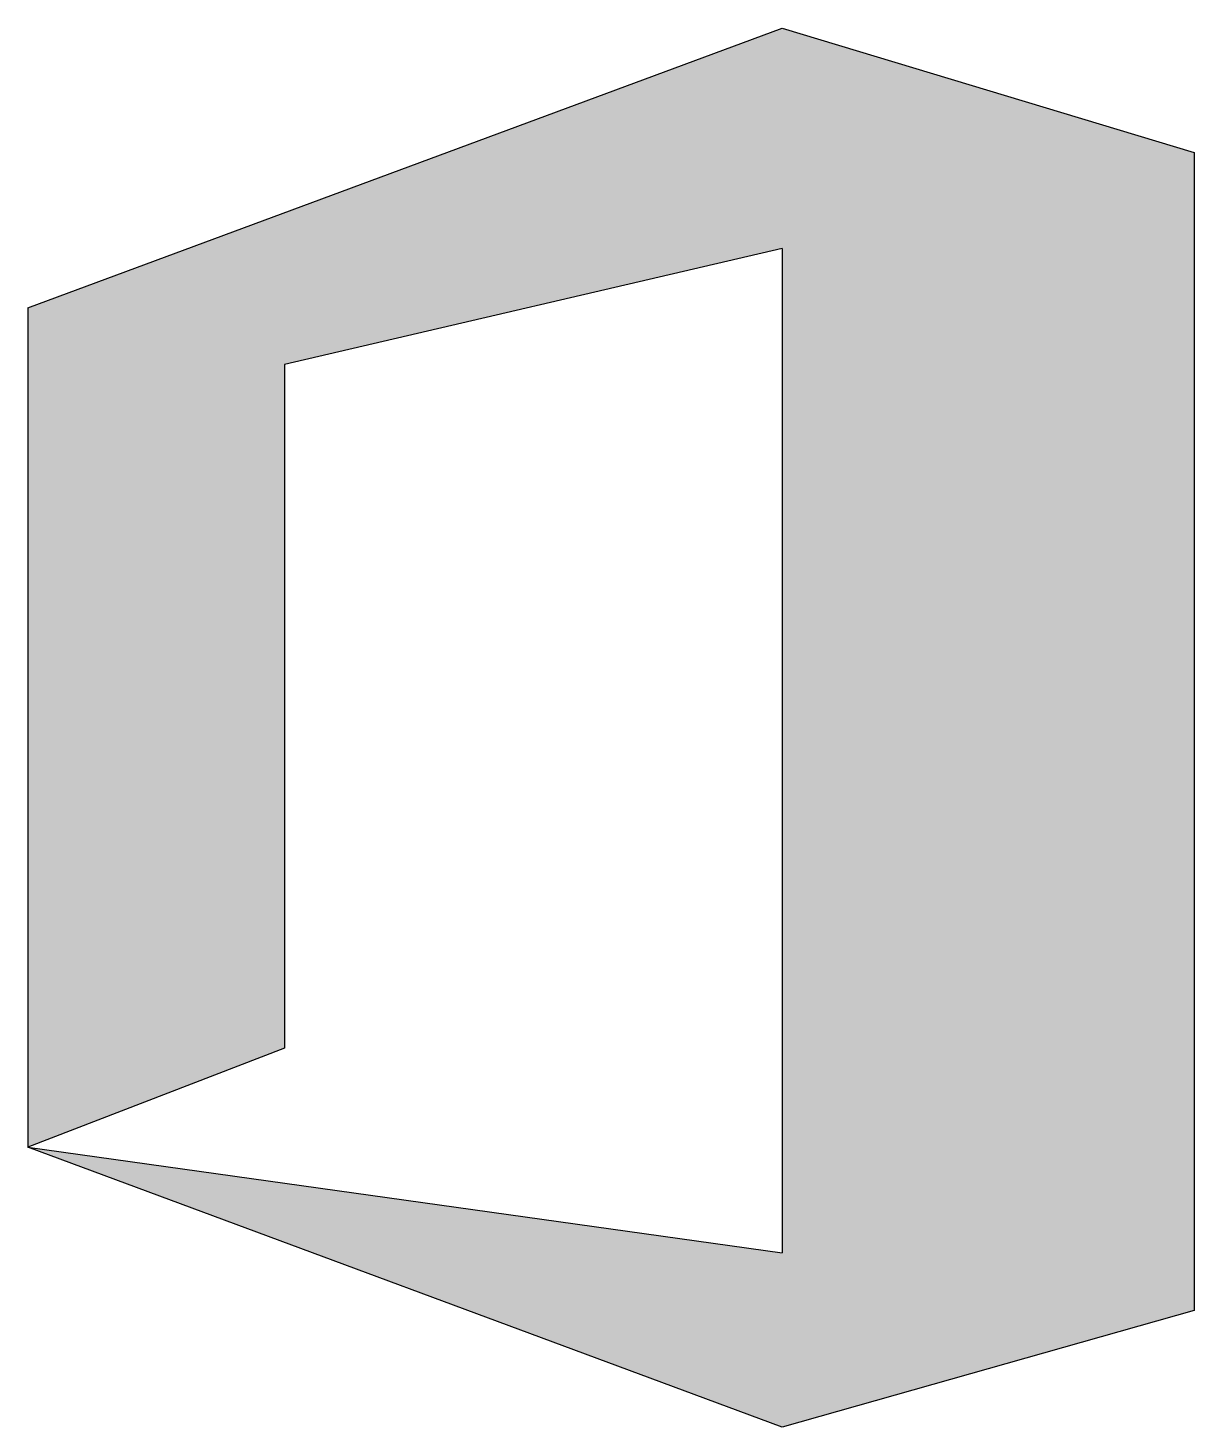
# Model space of a CAD drawing. Header units: inches. Extents: x 3255.5 to 3270.5, y 3912.7 to 3930.7.
import ezdxf

# ---------------------------------------------------------------- set-up
doc = ezdxf.new("R2010")
doc.units = ezdxf.units.IN
doc.header["$MEASUREMENT"] = 0

msp = doc.modelspace()

# ---------------------------------------------------------------- hatches: boundary and pattern name
at = {"true_color": 0xed1f24}
h = msp.add_hatch(color=240, dxfattribs=at)
h.dxf.hatch_style = 1
h.paths.add_polyline_path([(3258.822, 3926.326), (3265.222, 3927.82), (3265.222, 3914.898), (3255.522, 3916.256), (3265.222, 3912.656), (3270.522, 3914.156), (3270.522, 3929.056), (3265.222, 3930.656), (3255.522, 3927.056), (3255.522, 3916.256), (3258.822, 3917.532)])

# ---------------------------------------------------------------- linework, layer by layer
at = {"color": 240, "true_color": 0xed1f24}
for p, q in [((3255.522, 3927.056), (3265.222, 3930.656)), ((3265.222, 3930.656), (3270.522, 3929.056)), ((3270.522, 3929.056), (3270.522, 3914.156)), ((3265.222, 3927.82), (3258.822, 3926.326)), ((3265.222, 3927.82), (3265.222, 3914.898)), ((3255.522, 3927.056), (3255.522, 3916.256)), ((3258.822, 3926.326), (3258.822, 3917.532)), ((3258.822, 3917.532), (3255.522, 3916.256)), ((3255.522, 3916.256), (3265.222, 3914.898)), ((3265.222, 3912.656), (3255.522, 3916.256)), ((3270.522, 3914.156), (3265.222, 3912.656))]:
    msp.add_line(p, q, dxfattribs=at)

doc.saveas('drawing.dxf')
